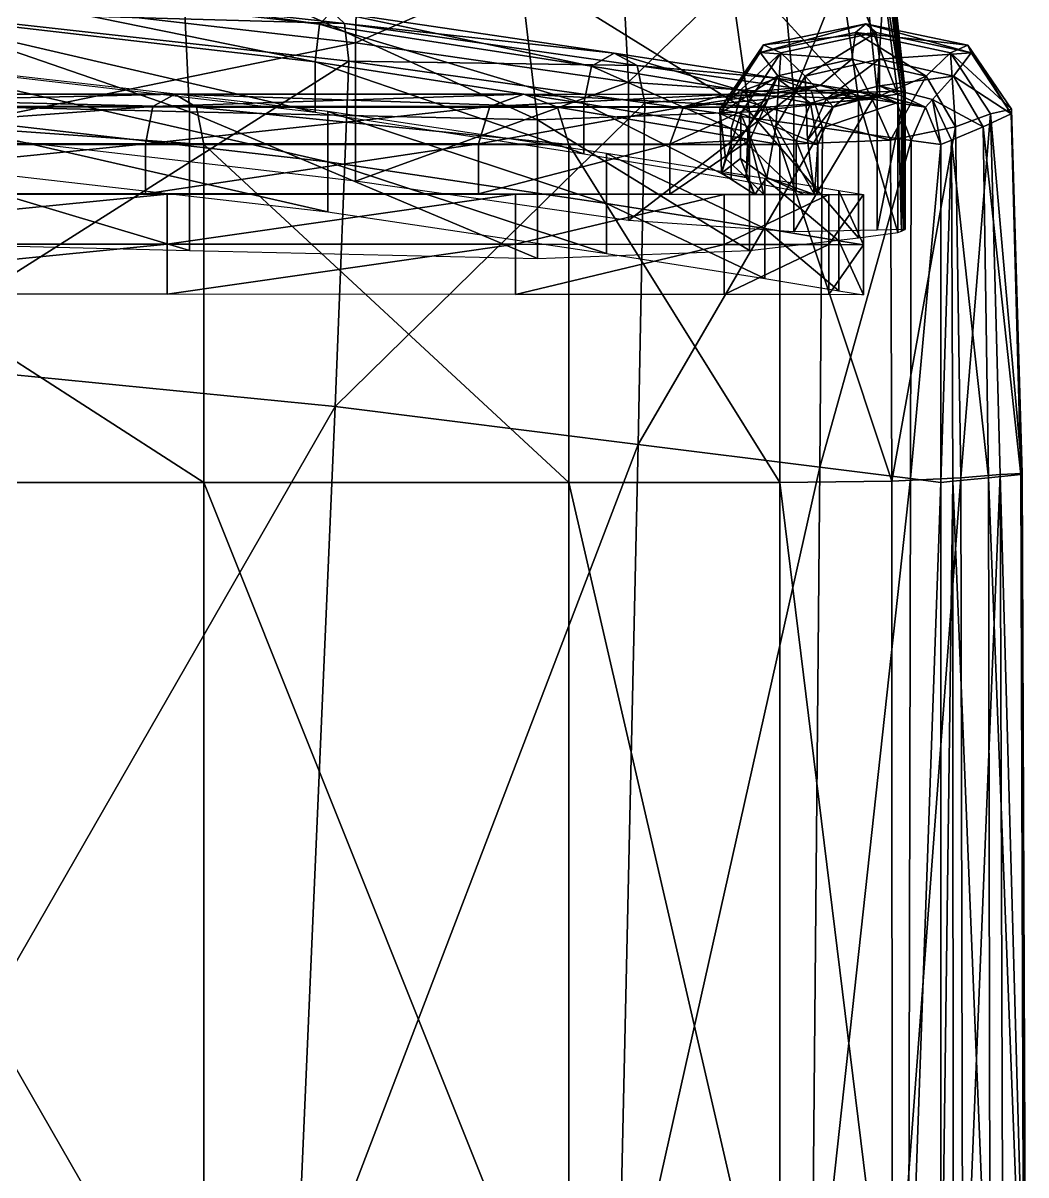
# Model space of a CAD drawing. Header units: centimetres. Extents: x -527 to 527, y -500 to 500.
# Drawn here: x 504.87 to 526.9, y 451.42 to 476.74 of the extents above; entities that cross this region are included whole.
import ezdxf

# ---------------------------------------------------------------- set-up
doc = ezdxf.new("R2010")
doc.units = ezdxf.units.CM
doc.layers.add('leather', color=7, linetype='Continuous', true_color=0xb01a1a)

msp = doc.modelspace()

# ---------------------------------------------------------------- meshes
at = {"layer": 'leather', "color": 31, "true_color": 0xe4b899}
mesh = msp.add_polyface(dxfattribs=at)
corners = [(520.548, 483.004, -365.498), (521.49, 478.664, -365.716), (517.997, 478.843, -367.878), (517.464, 482.965, -367.48), (512.466, 484.222, -368.682), (512.246, 479.802, -369.182), (518.894, 482.316, 165.851), (514.633, 481.787, 172.586), (515.786, 477.923, 173.803), (520.345, 478.187, 166.417), (521.229, 483.139, 155.308), (517.855, 487.621, 155.77), (515.612, 486.264, 165.789), (512.953, 484.834, 170.793), (512.173, 476.301, -369.348), (518.174, 475.441, -368.011), (512.173, 473.259, -369.348), (520.828, 474.783, 166.605), (516.17, 474.607, 174.208), (521.804, 475.189, -365.789), (517.358, 475.793, -366.169), (517.86, 476.075, -367.065), (511.658, 476.992, -368.35), (518.362, 475.807, -367.962), (511.934, 476.725, -369.337), (521.43, 475.526, -365.014), (522.182, 475.256, -365.693), (520.678, 475.246, -364.336), (519.38, 474.899, 166.769), (520.286, 475.17, 167.254), (522.381, 475.363, 161.013), (515.123, 474.904, 173.513), (515.869, 475.173, 174.263), (521.192, 474.891, 167.736), (516.615, 474.892, 175.011), (512.026, 475.902, -369.669), (518.53, 474.984, -368.264), (514.874, 474.081, 173.26), (519.079, 474.076, 166.605), (521.242, 475.066, 160.742), (520.428, 474.419, -364.113), (517.19, 474.966, -365.874), (517.19, 473.866, -365.878), (511.29, 475.882, -367.039), (511.382, 476.71, -367.364), (521.139, 476.256, 156.715), (520.179, 474.848, 156.555), (520.185, 474.752, 157.981)]
mesh.append_faces([[corners[k] for k in face] for face in [(0, 1, 2), (2, 3, 0), (4, 3, 2), (2, 5, 4), (6, 7, 8), (8, 9, 6), (10, 6, 9), (6, 10, 11), (7, 6, 12), (12, 13, 7), (14, 5, 2), (2, 15, 14), (16, 14, 15), (17, 9, 8), (8, 18, 17), (1, 19, 15), (15, 2, 1), (20, 21, 22), (21, 23, 24), (25, 26, 23), (23, 21, 25), (27, 25, 21), (21, 20, 27), (28, 29, 30), (29, 28, 31), (31, 32, 29), (33, 29, 32), (32, 34, 33), (35, 24, 23), (23, 36, 35), (36, 23, 26), (37, 31, 28), (38, 28, 39), (40, 27, 20), (20, 41, 40), (42, 41, 43), (41, 20, 44), (45, 46, 47)]], dxfattribs={"vtx2": -1, "color": 31})
mesh = msp.add_polyface(dxfattribs=at)
corners = [(497.672, 483.139, 179.028), (507.885, 482.316, 176.783), (508.003, 486.264, 173.344), (497.493, 478.599, 180.641), (508.365, 478.187, 178.313), (512.246, 479.802, -369.182), (503.037, 481.057, -369.838), (503.986, 485.938, -369.291), (502.72, 474.36, -370.02), (502.72, 477.402, -370.02), (512.173, 476.301, -369.348), (488.738, 478.378, -370.243), (488.738, 475.336, -370.243), (508.525, 474.783, 178.823), (497.434, 475.057, 181.179), (508.525, 471.742, 178.823), (497.434, 472.016, 181.179), (508.037, 471.877, 178.323), (508.037, 470.777, 178.319), (496.942, 470.778, 180.598), (496.942, 471.878, 180.602), (508.037, 472.977, 178.327), (496.942, 472.978, 180.606), (501.907, 475.892, -368.687), (501.907, 474.792, -368.691), (511.563, 473.69, -368.021), (501.907, 473.692, -368.695), (511.563, 472.59, -368.025), (502.051, 477.827, -370.033), (501.944, 478.094, -369.026), (511.658, 476.992, -368.35), (501.836, 477.812, -368.021), (511.382, 476.71, -367.364), (508.204, 475.174, 178.649), (507.723, 474.906, 177.741), (496.797, 474.908, 179.968), (497.019, 475.175, 180.955), (508.685, 474.892, 179.555), (497.241, 474.893, 181.941), (502.087, 477.005, -370.372), (487.879, 478.107, -370.606), (501.64, 469.307, -370.376), (512.026, 475.902, -369.669), (511.934, 476.725, -369.337), (508.845, 474.065, 179.855), (497.315, 474.065, 182.266), (508.845, 466.643, 179.851), (507.562, 474.084, 177.435), (507.562, 472.984, 177.431), (496.722, 472.985, 179.632), (496.722, 474.085, 179.636), (501.801, 476.984, -367.689), (511.29, 475.882, -367.039), (511.29, 474.782, -367.043), (501.801, 475.884, -367.693)]
mesh.append_faces([[corners[k] for k in face] for face in [(0, 1, 2), (1, 0, 3), (3, 4, 1), (5, 6, 7), (8, 9, 10), (9, 6, 5), (6, 9, 11), (9, 8, 12), (13, 4, 3), (3, 14, 13), (15, 13, 14), (14, 16, 15), (17, 18, 19), (19, 20, 17), (21, 17, 20), (20, 22, 21), (23, 24, 25), (24, 26, 27), (28, 29, 30), (29, 31, 32), (33, 34, 35), (35, 36, 33), (37, 33, 36), (36, 38, 37), (28, 39, 40), (41, 39, 42), (39, 28, 43), (44, 37, 38), (38, 45, 44), (46, 44, 45), (47, 48, 49), (49, 50, 47), (34, 47, 50), (50, 35, 34), (31, 51, 52), (53, 52, 51), (51, 54, 53)]], dxfattribs={"vtx2": -1, "color": 31})
mesh = msp.add_polyface(dxfattribs=at)
corners = [(507.885, 482.316, 176.783), (514.633, 481.787, 172.586), (512.953, 484.834, 170.793), (508.365, 478.187, 178.313), (515.786, 477.923, 173.803), (503.986, 485.938, -369.291), (512.466, 484.222, -368.682), (512.246, 479.802, -369.182), (512.173, 476.301, -369.348), (512.173, 473.259, -369.348), (502.72, 474.36, -370.02), (502.72, 477.402, -370.02), (508.525, 474.783, 178.823), (508.525, 471.742, 178.823), (516.17, 471.565, 174.208), (516.17, 474.607, 174.208), (508.037, 471.877, 178.323), (508.037, 472.977, 178.327), (515.687, 472.975, 173.771), (515.687, 471.875, 173.767), (508.037, 470.777, 178.319), (515.687, 470.775, 173.763), (511.563, 473.69, -368.021), (511.563, 472.59, -368.025), (517.686, 471.672, -366.771), (511.563, 474.79, -368.017), (517.686, 472.772, -366.767), (501.907, 475.892, -368.687), (501.907, 474.792, -368.691), (511.658, 476.992, -368.35), (511.934, 476.725, -369.337), (502.051, 477.827, -370.033), (511.382, 476.71, -367.364), (501.944, 478.094, -369.026), (517.358, 475.793, -366.169), (517.86, 476.075, -367.065), (508.204, 475.174, 178.649), (508.685, 474.892, 179.555), (516.615, 474.892, 175.011), (515.869, 475.173, 174.263), (507.723, 474.906, 177.741), (515.123, 474.904, 173.513), (512.026, 475.902, -369.669), (511.728, 468.308, -369.673), (501.64, 469.307, -370.376), (502.087, 477.005, -370.372), (518.53, 474.984, -368.264), (508.845, 474.065, 179.855), (516.864, 474.065, 175.257), (507.562, 474.084, 177.435), (514.874, 474.081, 173.26), (507.562, 472.984, 177.431), (514.874, 472.981, 173.256), (511.29, 475.882, -367.039), (511.29, 474.782, -367.043), (517.19, 473.866, -365.878), (517.19, 474.966, -365.874), (501.836, 477.812, -368.021)]
mesh.append_faces([[corners[k] for k in face] for face in [(0, 1, 2), (1, 0, 3), (3, 4, 1), (5, 6, 7), (8, 9, 10), (7, 8, 11), (12, 13, 14), (14, 15, 12), (3, 12, 15), (15, 4, 3), (16, 17, 18), (18, 19, 16), (20, 16, 19), (19, 21, 20), (22, 23, 24), (25, 22, 26), (22, 25, 27), (23, 22, 28), (29, 30, 31), (32, 29, 33), (29, 32, 34), (30, 29, 35), (36, 37, 38), (38, 39, 36), (40, 36, 39), (39, 41, 40), (42, 43, 44), (30, 42, 45), (43, 42, 46), (37, 47, 48), (48, 38, 37), (49, 40, 41), (41, 50, 49), (51, 49, 50), (50, 52, 51), (53, 54, 55), (32, 53, 56), (53, 32, 57)]], dxfattribs={"vtx2": -1, "color": 31})
mesh = msp.add_polyface(dxfattribs=at)
corners = [(522.727, 478.599, 155.237), (523.616, 478.775, 139.347), (522.198, 483.493, 139.683), (523.735, 478.825, 118.345), (522.437, 483.592, 118.737), (522.143, 483.52, -362.108), (523.263, 478.822, -362.162), (521.49, 478.664, -365.716), (520.345, 478.187, 166.417), (521.229, 483.139, 155.308), (524.216, 475.228, 91.697), (523.807, 478.855, 91.83), (524.24, 475.238, 60.864), (523.843, 478.87, 60.989), (524.248, 475.241, 26.898), (523.854, 478.875, 27.01), (524.248, 475.241, -9.019), (523.854, 478.875, -8.921), (520.828, 474.783, 166.605), (523.226, 475.057, 155.213), (524.089, 475.175, 139.235), (524.168, 475.208, 118.214), (524.248, 475.242, -306.985), (523.854, 478.875, -306.98), (523.854, 478.875, -284.855), (524.248, 475.242, -324.635), (523.854, 478.875, -324.633), (524.248, 475.242, -338.407), (523.854, 478.875, -338.407), (523.854, 478.875, -356.683), (524.248, 475.242, -356.683), (523.637, 475.228, -362.18), (521.804, 475.189, -365.789), (521.139, 476.256, 156.715), (523.383, 476.723, 157.083), (523.609, 476.527, 155.695), (521.519, 476.084, 155.352), (521.067, 476.087, 158.128), (523.156, 476.53, 158.471), (520.185, 474.752, 157.981), (520.179, 474.848, 156.555), (523.08, 475.946, 158.933), (522.381, 475.363, 161.013), (523.521, 475.061, 161.283), (524.707, 475.571, 159.198), (521.453, 475.576, 158.666), (523.684, 475.944, 155.232), (523.684, 475.361, 155.103), (522.517, 475.063, 154.912), (522.056, 475.573, 154.965)]
mesh.append_faces([[corners[k] for k in face] for face in [(0, 1, 2), (1, 3, 4), (5, 6, 7), (8, 0, 9), (10, 11, 3), (12, 13, 11), (14, 15, 13), (16, 17, 15), (8, 18, 19), (19, 0, 8), (20, 1, 0), (0, 19, 20), (1, 20, 21), (21, 3, 1), (22, 23, 24), (25, 26, 23), (27, 28, 26), (29, 30, 31), (31, 6, 29), (32, 7, 6), (6, 31, 32), (33, 34, 35), (35, 36, 33), (34, 33, 37), (37, 38, 34), (39, 37, 33), (40, 33, 36), (41, 42, 43), (43, 44, 41), (38, 41, 44), (41, 38, 37), (37, 45, 41), (42, 41, 45), (45, 37, 39), (46, 47, 48), (48, 49, 46), (35, 46, 49), (49, 36, 35)]], dxfattribs={"vtx2": -1, "color": 31})
mesh = msp.add_polyface(dxfattribs=at)
corners = [(523.735, 478.825, 118.345), (524.168, 475.208, 118.214), (524.216, 475.228, 91.697), (523.807, 478.855, 91.83), (524.24, 475.238, 60.864), (523.843, 478.87, 60.989), (524.248, 475.241, 26.898), (523.854, 478.875, 27.01), (524.248, 475.241, -9.019), (523.854, 478.875, -284.855), (524.248, 475.242, -284.868), (524.248, 475.242, -306.985), (523.854, 478.875, -306.98), (524.248, 475.242, -324.635), (523.854, 478.875, -324.633), (524.248, 475.242, -338.407), (523.854, 478.875, -338.407), (524.248, 475.242, -348.893), (523.854, 478.875, -348.893), (524.248, 475.242, -192.456), (523.854, 478.875, -192.397), (523.854, 478.875, -156.466), (524.248, 475.242, -156.539), (524.248, 475.242, -226.532), (523.854, 478.875, -226.489), (524.248, 475.242, -257.693), (523.854, 478.875, -257.667), (524.248, 475.242, -45.707), (523.854, 478.875, -45.616), (523.854, 478.875, -8.921), (524.248, 475.242, -82.779), (523.854, 478.875, -82.694), (524.248, 475.242, -119.851), (523.854, 478.875, -119.771), (524.248, 475.242, -356.683), (523.854, 478.875, -356.683), (523.383, 476.723, 157.083), (525.626, 476.251, 157.448), (525.699, 476.08, 156.035), (523.609, 476.527, 155.695), (523.156, 476.53, 158.471), (525.245, 476.082, 158.811), (526.581, 474.744, 156.176), (526.585, 474.842, 157.602), (524.707, 475.571, 159.198), (523.684, 475.944, 155.232), (525.313, 475.57, 155.497), (523.684, 475.361, 155.103)]
mesh.append_faces([[corners[k] for k in face] for face in [(0, 1, 2), (3, 2, 4), (5, 4, 6), (7, 6, 8), (9, 10, 11), (12, 11, 13), (14, 13, 15), (16, 15, 17), (17, 18, 16), (19, 20, 21), (21, 22, 19), (20, 19, 23), (23, 24, 20), (25, 26, 24), (24, 23, 25), (26, 25, 10), (10, 9, 26), (27, 28, 29), (29, 8, 27), (28, 27, 30), (30, 31, 28), (32, 33, 31), (31, 30, 32), (33, 32, 22), (22, 21, 33), (34, 35, 18), (18, 17, 34), (36, 37, 38), (38, 39, 36), (37, 36, 40), (40, 41, 37), (42, 38, 37), (43, 37, 41), (44, 41, 40), (45, 39, 38), (38, 46, 45), (47, 45, 46), (46, 38, 42)]], dxfattribs={"vtx2": -1, "color": 31})
mesh = msp.add_polyface(dxfattribs=at)
corners = [(523.684, 475.165, -119.995), (524.696, 474.89, -119.996), (524.696, 474.89, -156.667), (523.684, 475.165, -82.933), (524.696, 474.89, -82.934), (523.684, 475.165, -45.872), (524.696, 474.89, -45.873), (523.684, 475.165, -9.201), (524.696, 474.89, -9.202), (523.684, 475.165, 26.69), (524.696, 474.89, 26.689), (523.684, 475.165, 60.63), (524.696, 474.89, 60.629), (523.684, 475.165, 91.446), (524.696, 474.89, 91.445), (523.684, 475.165, 117.574), (524.696, 474.89, 117.593), (523.684, 475.166, 137.449), (524.696, 474.89, 137.528), (523.684, 475.166, 150.139), (524.696, 474.891, 150.279), (524.383, 474.157, -362.205), (524.068, 474.981, -362.062), (524.696, 474.89, -356.601), (525.034, 474.065, -348.88), (524.696, 474.89, -348.861), (524.696, 474.89, -338.391), (525.034, 474.065, -338.394), (524.696, 474.89, -324.622), (525.034, 474.065, -324.625), (524.696, 474.89, -306.981), (525.034, 474.065, -306.984), (524.696, 474.89, -284.88), (525.034, 474.065, -284.883), (524.696, 474.89, -257.731), (525.034, 474.065, -257.734), (524.696, 474.89, -226.602), (525.034, 474.065, -226.605), (524.696, 474.89, -192.558), (525.034, 474.065, -192.561), (525.034, 474.065, -156.67), (525.034, 474.065, -119.999), (525.034, 474.065, -82.938), (525.034, 474.065, -45.876), (525.034, 474.065, -9.205), (525.034, 474.065, 117.597), (525.034, 474.065, 137.552), (525.626, 476.251, 157.448), (526.585, 474.842, 157.602), (526.581, 474.744, 156.176), (525.245, 476.082, 158.811), (526.126, 474.745, 158.952), (525.356, 474.454, 159.301), (524.707, 475.571, 159.198), (523.927, 474.162, 161.374), (525.313, 475.57, 155.497), (524.85, 475.06, 155.291), (523.684, 475.361, 155.103), (525.961, 474.453, 155.6), (523.684, 475.167, 154.714), (524.696, 474.891, 154.876), (525.034, 474.065, 150.323), (525.034, 474.065, 154.927)]
mesh.append_faces([[corners[k] for k in face] for face in [(0, 1, 2), (3, 4, 1), (5, 6, 4), (7, 8, 6), (9, 10, 8), (11, 12, 10), (13, 14, 12), (15, 16, 14), (17, 18, 16), (19, 20, 18), (21, 22, 23), (24, 25, 26), (27, 26, 28), (29, 28, 30), (31, 30, 32), (33, 32, 34), (35, 34, 36), (37, 36, 38), (39, 38, 2), (40, 2, 1), (41, 1, 4), (42, 4, 6), (43, 6, 8), (44, 8, 10), (45, 16, 18), (46, 18, 20), (47, 48, 49), (50, 51, 48), (52, 51, 50), (50, 53, 52), (54, 52, 53), (55, 56, 57), (56, 55, 58), (49, 58, 55), (59, 60, 20), (57, 56, 60), (61, 20, 60), (62, 60, 56)]], dxfattribs={"vtx2": -1, "color": 31})
mesh = msp.add_polyface(dxfattribs=at)
corners = [(521.43, 475.526, -365.014), (520.678, 475.246, -364.336), (522.173, 474.975, -361.228), (523.12, 475.253, -361.644), (522.182, 475.256, -365.693), (522.671, 474.887, -356.205), (520.286, 475.17, 167.254), (521.192, 474.891, 167.736), (523.521, 475.061, 161.283), (522.381, 475.363, 161.013), (521.242, 475.066, 160.742), (519.38, 474.899, 166.769), (522.432, 474.433, -365.923), (518.53, 474.984, -368.264), (524.068, 474.981, -362.062), (523.927, 474.162, 161.374), (522.102, 474.166, 154.841), (522.517, 475.063, 154.912), (522.671, 474.893, 154.55), (522.334, 474.068, 154.493), (522.671, 474.892, 149.997), (522.334, 474.065, 117.544), (522.671, 474.89, 117.553), (522.671, 474.89, 91.445), (522.334, 474.065, 26.686), (522.671, 474.89, 26.689), (522.671, 474.89, -9.202), (522.334, 474.065, -9.205), (522.671, 474.89, -45.873), (522.334, 474.065, -45.876), (522.671, 474.89, -82.934), (522.334, 474.065, -82.938), (522.671, 474.89, -119.996), (522.334, 474.065, -119.999), (522.671, 474.89, -156.667), (522.334, 474.065, -156.67), (522.671, 474.89, -192.558), (522.334, 474.065, -192.561), (522.671, 474.89, -226.602), (522.334, 474.065, -226.605), (522.671, 474.89, -257.731), (522.334, 474.065, -257.734), (522.671, 474.89, -284.88), (522.334, 474.065, -284.883), (522.671, 474.89, -306.981), (522.334, 474.065, -306.984), (522.671, 474.89, -324.622), (522.334, 474.065, -324.625), (522.671, 474.89, -338.391), (522.334, 474.061, -356.142), (521.857, 474.149, -361.092), (521.519, 476.084, 155.352), (520.636, 474.75, 155.205), (520.179, 474.848, 156.555), (521.453, 475.576, 158.666), (520.803, 474.46, 158.557), (520.185, 474.752, 157.981), (521.407, 474.457, 154.856), (522.056, 475.573, 154.965), (523.684, 475.167, 154.714), (522.334, 474.068, 149.947), (522.671, 474.891, 137.368), (522.334, 474.067, 137.338)]
mesh.append_faces([[corners[k] for k in face] for face in [(0, 1, 2), (2, 3, 0), (4, 0, 3), (3, 2, 5), (6, 7, 8), (8, 9, 6), (9, 10, 11), (4, 12, 13), (12, 4, 14), (15, 8, 7), (16, 17, 18), (19, 18, 20), (21, 22, 23), (24, 25, 26), (27, 26, 28), (29, 28, 30), (31, 30, 32), (33, 32, 34), (35, 34, 36), (37, 36, 38), (39, 38, 40), (41, 40, 42), (43, 42, 44), (45, 44, 46), (47, 46, 48), (49, 5, 2), (50, 2, 1), (51, 52, 53), (54, 10, 9), (10, 54, 55), (56, 55, 54), (57, 52, 51), (51, 58, 57), (16, 57, 58), (58, 17, 16), (59, 18, 17), (60, 20, 61), (62, 61, 22)]], dxfattribs={"vtx2": -1, "color": 31})
mesh = msp.add_polyface(dxfattribs=at)
corners = [(523.684, 475.163, -356.402), (524.696, 474.89, -356.601), (524.068, 474.981, -362.062), (523.12, 475.253, -361.644), (523.684, 475.165, -348.81), (524.696, 474.89, -348.861), (523.684, 475.165, -338.39), (524.696, 474.89, -338.391), (523.684, 475.165, -324.621), (524.696, 474.89, -324.622), (523.684, 475.165, -306.98), (524.696, 474.89, -306.981), (523.684, 475.165, -284.879), (524.696, 474.89, -284.88), (523.684, 475.165, -257.73), (524.696, 474.89, -257.731), (523.684, 475.165, -226.601), (524.696, 474.89, -226.602), (523.684, 475.165, -192.557), (524.696, 474.89, -192.558), (523.684, 475.165, -156.666), (524.696, 474.89, -156.667), (523.684, 475.165, -119.995), (524.696, 474.89, -119.996), (523.684, 475.165, -82.933), (524.696, 474.89, -82.934), (523.684, 475.165, -45.872), (524.696, 474.89, -45.873), (523.684, 475.165, -9.201), (524.696, 474.89, -9.202), (523.684, 475.165, 26.69), (524.696, 474.89, 26.689), (523.684, 475.165, 60.63), (524.696, 474.89, 60.629), (523.684, 475.165, 91.446), (522.671, 474.89, 91.445), (522.671, 474.89, 117.553), (523.684, 475.165, 117.574), (524.696, 474.89, 91.445), (524.696, 474.89, 117.593), (523.684, 475.166, 137.449), (522.671, 474.891, 137.368), (522.671, 474.892, 149.997), (523.684, 475.166, 150.139), (524.696, 474.89, 137.528), (524.707, 475.571, 159.198), (523.521, 475.061, 161.283), (523.927, 474.162, 161.374), (524.696, 474.891, 150.279), (523.684, 475.167, 154.714), (522.671, 474.893, 154.55), (524.696, 474.891, 154.876), (523.684, 475.361, 155.103)]
mesh.append_faces([[corners[k] for k in face] for face in [(0, 1, 2), (2, 3, 0), (1, 0, 4), (4, 5, 1), (6, 7, 5), (5, 4, 6), (7, 6, 8), (8, 9, 7), (10, 11, 9), (9, 8, 10), (11, 10, 12), (12, 13, 11), (14, 15, 13), (13, 12, 14), (15, 14, 16), (16, 17, 15), (18, 19, 17), (17, 16, 18), (19, 18, 20), (20, 21, 19), (21, 20, 22), (23, 22, 24), (25, 24, 26), (27, 26, 28), (29, 28, 30), (31, 30, 32), (33, 32, 34), (35, 34, 32), (36, 37, 34), (38, 34, 37), (39, 37, 40), (41, 40, 37), (42, 43, 40), (44, 40, 43), (45, 46, 47), (48, 43, 49), (50, 49, 43), (51, 49, 52)]], dxfattribs={"vtx2": -1, "color": 31})
mesh = msp.add_polyface(dxfattribs=at)
corners = [(518.174, 475.441, -368.011), (518.175, 472.399, -368.011), (512.173, 473.259, -369.348), (520.828, 471.742, 166.605), (520.828, 474.783, 166.605), (516.17, 474.607, 174.208), (516.17, 471.565, 174.208), (521.804, 475.189, -365.789), (521.804, 472.147, -365.789), (520.275, 471.871, 166.174), (520.275, 470.771, 166.17), (515.687, 470.775, 173.763), (515.687, 471.875, 173.767), (520.275, 472.971, 166.178), (515.687, 472.975, 173.771), (521.17, 472.224, -364.792), (521.17, 473.324, -364.788), (517.686, 473.872, -366.763), (517.686, 472.772, -366.767), (521.17, 471.124, -364.796), (517.686, 471.672, -366.771), (511.563, 473.69, -368.021), (511.563, 474.79, -368.017), (518.53, 474.984, -368.264), (518.381, 467.476, -368.268), (511.728, 468.308, -369.673), (522.432, 474.433, -365.923), (521.494, 474.065, 167.895), (521.192, 474.891, 167.736), (516.615, 474.892, 175.011), (516.864, 474.065, 175.257), (521.494, 466.643, 167.891), (516.864, 466.643, 175.253), (508.845, 474.065, 179.855), (519.079, 474.076, 166.605), (519.079, 472.976, 166.601), (514.874, 472.981, 173.256), (514.874, 474.081, 173.26), (519.38, 474.899, 166.769), (521.242, 475.066, 160.742), (520.835, 474.169, 160.645), (521.142, 472.971, 160.216), (520.428, 473.319, -364.117), (520.428, 474.419, -364.113), (517.19, 474.966, -365.874), (517.19, 473.866, -365.878), (520.179, 474.848, 156.555), (520.211, 473.44, 156.558), (520.299, 473.762, 157.628), (520.185, 474.752, 157.981), (520.636, 474.75, 155.205), (520.634, 473.761, 155.572), (520.803, 474.46, 158.557), (520.759, 473.343, 158.072), (520.946, 472.97, 156.677)]
mesh.append_faces([[corners[k] for k in face] for face in [(0, 1, 2), (3, 4, 5), (5, 6, 3), (7, 8, 1), (1, 0, 7), (9, 10, 11), (11, 12, 9), (13, 9, 12), (12, 14, 13), (15, 16, 17), (17, 18, 15), (19, 15, 18), (18, 20, 19), (20, 18, 21), (18, 17, 22), (23, 24, 25), (24, 23, 26), (27, 28, 29), (29, 30, 27), (31, 27, 30), (32, 30, 33), (34, 35, 36), (36, 37, 34), (38, 34, 37), (39, 40, 34), (35, 34, 40), (40, 41, 35), (42, 43, 44), (44, 45, 42), (46, 47, 48), (48, 49, 46), (47, 46, 50), (50, 51, 47), (52, 49, 48), (48, 53, 52), (47, 54, 53), (53, 48, 47), (54, 47, 51)]], dxfattribs={"vtx2": -1, "color": 31})
mesh = msp.add_polyface(dxfattribs=at)
corners = [(520.828, 474.783, 166.605), (520.828, 471.742, 166.605), (523.226, 472.016, 155.213), (523.637, 475.228, -362.18), (523.637, 472.187, -362.18), (521.804, 472.147, -365.789), (520.275, 471.871, 166.174), (520.275, 472.971, 166.178), (522.569, 472.968, 154.798), (522.569, 471.868, 154.794), (523.334, 472.966, 138.88), (523.334, 471.866, 138.876), (523.334, 472.965, 117.926), (523.334, 471.865, 117.922), (523.334, 472.965, 91.438), (523.334, 471.865, 91.434), (523.334, 472.965, 60.621), (523.334, 471.865, 60.617), (523.334, 472.965, 26.682), (523.334, 471.865, 26.678), (523.334, 472.965, -9.209), (523.334, 471.865, -9.213), (523.334, 472.965, -45.88), (523.334, 471.865, -45.884), (523.334, 472.965, -82.942), (523.334, 472.965, -120.003), (523.334, 471.865, -120.007), (523.334, 471.865, -82.946), (523.334, 472.965, -156.674), (523.334, 471.865, -156.679), (523.334, 472.965, -192.565), (523.334, 471.865, -192.569), (523.334, 472.965, -226.609), (523.334, 471.863, -356.346), (523.334, 472.963, -356.342), (522.793, 473.052, -361.508), (522.793, 471.952, -361.512), (521.17, 473.324, -364.788), (521.17, 472.224, -364.792), (522.334, 474.065, 60.625), (522.334, 472.965, 60.621), (522.334, 472.965, 91.438), (522.334, 474.065, 26.686), (522.334, 472.965, 26.682), (522.334, 474.065, -9.205), (522.334, 472.965, -9.209), (522.334, 474.065, -45.876), (522.334, 472.965, -45.88), (522.334, 474.065, -82.938), (522.334, 472.965, -82.942), (522.334, 474.065, -119.999), (522.334, 472.965, -120.003), (522.334, 474.064, -348.748), (522.334, 472.964, -348.752), (522.334, 472.965, -338.399), (522.334, 474.061, -356.142), (522.334, 472.961, -356.146), (520.946, 472.97, 156.677), (522.031, 472.969, 156.854), (521.142, 472.971, 160.216), (520.759, 473.343, 158.072), (521.212, 473.341, 155.296), (522.258, 472.969, 155.337)]
mesh.append_faces([[corners[k] for k in face] for face in [(0, 1, 2), (3, 4, 5), (6, 7, 8), (8, 9, 6), (10, 11, 9), (9, 8, 10), (11, 10, 12), (12, 13, 11), (14, 15, 13), (13, 12, 14), (15, 14, 16), (17, 16, 18), (19, 18, 20), (21, 20, 22), (23, 22, 24), (25, 26, 27), (27, 24, 25), (26, 25, 28), (28, 29, 26), (30, 31, 29), (29, 28, 30), (31, 30, 32), (33, 34, 35), (35, 36, 33), (37, 38, 36), (36, 35, 37), (39, 40, 41), (42, 43, 40), (44, 45, 43), (46, 47, 45), (48, 49, 47), (50, 51, 49), (52, 53, 54), (55, 56, 53), (57, 58, 59), (59, 60, 57), (58, 57, 61), (61, 62, 58)]], dxfattribs={"vtx2": -1, "color": 31})
mesh = msp.add_polyface(dxfattribs=at)
corners = [(521.192, 474.891, 167.736), (521.494, 474.065, 167.895), (523.927, 474.162, 161.374), (522.334, 474.068, 154.493), (522.334, 472.968, 154.489), (522.258, 472.969, 155.337), (522.102, 474.166, 154.841), (522.334, 474.068, 149.947), (522.334, 472.968, 149.943), (522.334, 474.065, 91.442), (522.334, 472.965, 91.438), (522.334, 472.966, 117.54), (522.334, 474.065, 117.544), (522.334, 474.065, 60.625), (522.334, 472.965, 60.621), (522.334, 474.065, 26.686), (522.334, 472.965, 26.682), (522.334, 474.065, -9.205), (522.334, 472.965, -9.209), (522.334, 474.065, -45.876), (522.334, 472.965, -45.88), (522.334, 474.065, -82.938), (522.334, 472.965, -82.942), (522.334, 474.065, -119.999), (522.334, 472.965, -120.003), (522.334, 474.065, -156.67), (522.334, 472.965, -156.674), (522.334, 474.065, -192.561), (522.334, 472.965, -192.565), (522.334, 474.065, -226.605), (522.334, 472.965, -226.609), (522.334, 474.065, -257.734), (522.334, 472.965, -257.738), (522.334, 474.065, -284.883), (522.334, 472.965, -284.887), (522.334, 474.065, -306.984), (522.334, 472.965, -306.988), (522.173, 474.975, -361.228), (521.857, 474.149, -361.092), (522.334, 474.061, -356.142), (522.334, 472.961, -356.146), (521.857, 473.049, -361.096), (520.428, 474.419, -364.113), (520.428, 473.319, -364.117), (520.678, 475.246, -364.336), (520.803, 474.46, 158.557), (520.835, 474.169, 160.645), (521.242, 475.066, 160.742), (520.759, 473.343, 158.072), (521.142, 472.971, 160.216), (520.634, 473.761, 155.572), (521.212, 473.341, 155.296), (520.946, 472.97, 156.677), (521.407, 474.457, 154.856), (520.636, 474.75, 155.205)]
mesh.append_faces([[corners[k] for k in face] for face in [(0, 1, 2), (3, 4, 5), (5, 6, 3), (4, 3, 7), (7, 8, 4), (9, 10, 11), (11, 12, 9), (10, 9, 13), (14, 13, 15), (16, 15, 17), (18, 17, 19), (20, 19, 21), (22, 21, 23), (24, 23, 25), (25, 26, 24), (27, 28, 26), (26, 25, 27), (28, 27, 29), (29, 30, 28), (31, 32, 30), (30, 29, 31), (32, 31, 33), (33, 34, 32), (35, 36, 34), (37, 38, 39), (40, 39, 38), (38, 41, 40), (42, 43, 41), (41, 38, 42), (44, 42, 38), (45, 46, 47), (46, 45, 48), (48, 49, 46), (50, 51, 52), (53, 6, 5), (5, 51, 53), (54, 53, 51), (51, 50, 54)]], dxfattribs={"vtx2": -1, "color": 31})
mesh = msp.add_polyface(dxfattribs=at)
corners = [(523.226, 472.016, 155.213), (523.226, 475.057, 155.213), (520.828, 474.783, 166.605), (521.804, 472.147, -365.789), (521.804, 475.189, -365.789), (523.637, 475.228, -362.18), (522.671, 474.893, 154.55), (522.334, 474.068, 154.493), (522.102, 474.166, 154.841), (522.671, 474.892, 149.997), (522.334, 474.068, 149.947), (522.671, 474.89, 91.445), (522.334, 474.065, 91.442), (522.334, 474.065, 117.544), (522.671, 474.89, 60.629), (522.334, 474.065, 60.625), (522.671, 474.89, 26.689), (522.334, 474.065, 26.686), (522.671, 474.89, -9.202), (522.334, 474.065, -9.205), (522.671, 474.89, -45.873), (522.334, 474.065, -45.876), (522.671, 474.89, -82.934), (522.334, 474.065, -82.938), (522.671, 474.89, -119.996), (522.334, 474.065, -119.999), (522.671, 474.89, -156.667), (522.334, 474.065, -156.67), (522.671, 474.89, -192.558), (522.334, 474.065, -192.561), (522.671, 474.89, -226.602), (522.334, 474.065, -226.605), (522.671, 474.89, -257.731), (522.334, 474.065, -257.734), (522.671, 474.89, -284.88), (522.334, 474.065, -284.883), (522.334, 472.965, -284.887), (522.334, 474.065, -306.984), (522.671, 474.89, -306.981), (522.671, 474.89, -324.622), (522.334, 474.065, -324.625), (522.334, 472.965, -306.988), (522.334, 472.965, -324.629), (522.334, 474.065, -338.394), (522.334, 472.965, -338.399), (522.671, 474.89, -338.391), (522.671, 474.889, -348.762), (522.334, 474.064, -348.748), (522.334, 472.964, -348.752), (522.334, 474.061, -356.142), (522.671, 474.887, -356.205), (522.334, 474.067, 137.338), (522.334, 472.967, 137.334), (522.334, 472.968, 149.943), (522.671, 474.891, 137.368), (522.671, 474.89, 117.553), (522.334, 472.966, 117.54)]
mesh.append_faces([[corners[k] for k in face] for face in [(0, 1, 2), (3, 4, 5), (6, 7, 8), (9, 10, 7), (11, 12, 13), (12, 11, 14), (14, 15, 12), (16, 17, 15), (15, 14, 16), (18, 19, 17), (20, 21, 19), (22, 23, 21), (24, 25, 23), (26, 27, 25), (28, 29, 27), (30, 31, 29), (32, 33, 31), (34, 35, 33), (36, 35, 37), (38, 37, 35), (39, 40, 37), (41, 37, 40), (40, 42, 41), (43, 44, 42), (42, 40, 43), (45, 43, 40), (43, 45, 46), (46, 47, 43), (44, 43, 47), (48, 47, 49), (50, 49, 47), (47, 46, 50), (51, 52, 53), (53, 10, 51), (54, 51, 10), (55, 13, 51), (52, 51, 13), (13, 56, 52)]], dxfattribs={"vtx2": -1, "color": 31})
mesh = msp.add_polyface(dxfattribs=at)
corners = [(523.12, 475.253, -361.644), (524.068, 474.981, -362.062), (522.182, 475.256, -365.693), (522.671, 474.887, -356.205), (523.684, 475.163, -356.402), (522.671, 474.889, -348.762), (523.684, 475.165, -348.81), (522.671, 474.89, -338.391), (523.684, 475.165, -338.39), (522.671, 474.89, -324.622), (523.684, 475.165, -324.621), (522.671, 474.89, -306.981), (523.684, 475.165, -306.98), (522.671, 474.89, -284.88), (523.684, 475.165, -284.879), (522.671, 474.89, -257.731), (523.684, 475.165, -257.73), (522.671, 474.89, -226.602), (523.684, 475.165, -226.601), (522.671, 474.89, -192.558), (523.684, 475.165, -192.557), (522.671, 474.89, -156.667), (523.684, 475.165, -156.666), (522.671, 474.89, -119.996), (523.684, 475.165, -119.995), (522.671, 474.89, -82.934), (523.684, 475.165, -82.933), (522.671, 474.89, -45.873), (523.684, 475.165, -45.872), (522.671, 474.89, -9.202), (523.684, 475.165, -9.201), (522.671, 474.89, 26.689), (523.684, 475.165, 26.69), (522.671, 474.89, 60.629), (523.684, 475.165, 60.63), (522.671, 474.89, 91.445), (523.684, 475.165, 91.446), (522.671, 474.89, 117.553), (523.684, 475.165, 117.574), (522.671, 474.891, 137.368), (523.684, 475.166, 137.449), (522.671, 474.892, 149.997), (523.684, 475.166, 150.139), (522.671, 474.893, 154.55), (522.517, 475.063, 154.912), (523.684, 475.361, 155.103), (523.684, 475.167, 154.714)]
mesh.append_faces([[corners[k] for k in face] for face in [(0, 1, 2), (3, 4, 0), (4, 3, 5), (5, 6, 4), (7, 8, 6), (6, 5, 7), (8, 7, 9), (9, 10, 8), (11, 12, 10), (10, 9, 11), (12, 11, 13), (13, 14, 12), (15, 16, 14), (14, 13, 15), (16, 15, 17), (17, 18, 16), (19, 20, 18), (18, 17, 19), (20, 19, 21), (21, 22, 20), (23, 24, 22), (22, 21, 23), (24, 23, 25), (25, 26, 24), (27, 28, 26), (26, 25, 27), (28, 27, 29), (29, 30, 28), (31, 32, 30), (30, 29, 31), (32, 31, 33), (33, 34, 32), (34, 33, 35), (36, 35, 37), (38, 37, 39), (40, 39, 41), (42, 41, 43), (44, 45, 46)]], dxfattribs={"vtx2": -1, "color": 31})
mesh = msp.add_polyface(dxfattribs=at)
corners = [(524.248, 472.2, -338.407), (524.248, 475.242, -338.407), (524.248, 475.242, -324.635), (524.248, 472.2, -348.893), (524.248, 475.242, -348.893), (524.248, 472.2, -192.456), (524.248, 475.242, -192.456), (524.248, 475.242, -156.539), (524.248, 472.2, -226.532), (524.248, 475.242, -226.532), (524.248, 472.2, -257.693), (524.248, 475.242, -257.693), (524.248, 472.2, -284.868), (524.248, 475.242, -284.868), (524.248, 472.2, -82.779), (524.248, 475.242, -82.779), (524.248, 475.242, -45.707), (524.248, 472.2, -119.851), (524.248, 475.242, -119.851), (524.248, 472.2, -156.539), (524.248, 472.2, -356.683), (524.248, 475.242, -356.683), (524.068, 474.981, -362.062), (524.383, 474.157, -362.205), (522.432, 474.433, -365.923), (524.696, 474.89, -356.601), (525.034, 474.065, -356.67), (524.696, 474.89, -348.861), (525.034, 474.065, -348.88), (524.696, 474.89, -338.391), (525.034, 474.065, -338.394), (524.696, 474.89, -324.622), (525.034, 474.065, -324.625), (524.696, 474.89, -306.981), (525.034, 474.065, -306.984), (524.696, 474.89, -284.88), (525.034, 474.065, -284.883), (524.696, 474.89, -257.731), (525.034, 474.065, -257.734), (524.696, 474.89, -226.602), (525.034, 474.065, -226.605), (524.696, 474.89, -192.558), (525.034, 474.065, -192.561), (524.696, 474.89, -156.667), (525.034, 474.065, -156.67), (524.696, 474.89, -119.996), (525.034, 474.065, -119.999), (524.696, 474.89, -82.934), (525.034, 474.065, -82.938), (524.696, 474.89, -45.873), (525.034, 474.065, -45.876), (524.696, 474.89, -9.202), (525.034, 474.065, -9.205), (524.696, 474.89, 26.689), (525.034, 474.065, 26.686), (524.696, 474.89, 60.629), (525.034, 474.065, 60.625), (524.696, 474.89, 91.445), (525.034, 474.065, 91.442), (524.696, 474.89, 117.593), (525.034, 474.065, 117.597), (524.696, 474.89, 137.528), (525.034, 474.065, 137.552), (524.696, 474.891, 150.279), (525.034, 474.065, 150.323), (525.961, 474.453, 155.6), (525.266, 474.162, 155.356), (524.85, 475.06, 155.291), (524.696, 474.891, 154.876), (525.034, 474.065, 154.927)]
mesh.append_faces([[corners[k] for k in face] for face in [(0, 1, 2), (3, 4, 1), (5, 6, 7), (8, 9, 6), (10, 11, 9), (12, 13, 11), (14, 15, 16), (17, 18, 15), (19, 7, 18), (20, 21, 4), (22, 23, 24), (25, 26, 23), (26, 25, 27), (27, 28, 26), (29, 30, 28), (31, 32, 30), (33, 34, 32), (35, 36, 34), (37, 38, 36), (39, 40, 38), (41, 42, 40), (43, 44, 42), (45, 46, 44), (47, 48, 46), (49, 50, 48), (51, 52, 50), (53, 54, 52), (54, 53, 55), (55, 56, 54), (57, 58, 56), (56, 55, 57), (58, 57, 59), (59, 60, 58), (61, 62, 60), (63, 64, 62), (65, 66, 67), (68, 69, 64), (67, 66, 69)]], dxfattribs={"vtx2": -1, "color": 31})
mesh = msp.add_polyface(dxfattribs=at)
corners = [(524.216, 472.187, 91.697), (524.216, 475.228, 91.697), (524.168, 475.208, 118.214), (524.168, 472.167, 118.214), (524.24, 472.197, 60.864), (524.24, 475.238, 60.864), (524.248, 472.2, 26.898), (524.248, 475.241, 26.898), (524.248, 472.2, -9.019), (524.248, 475.241, -9.019), (524.089, 472.134, 139.235), (524.089, 475.175, 139.235), (523.226, 475.057, 155.213), (523.226, 472.016, 155.213), (524.248, 472.2, -306.985), (524.248, 475.242, -306.985), (524.248, 475.242, -284.868), (524.248, 472.2, -284.868), (524.248, 472.2, -324.635), (524.248, 475.242, -324.635), (524.248, 472.2, -338.407), (524.248, 475.242, -338.407), (524.248, 472.2, -348.893), (524.248, 475.242, -156.539), (524.248, 472.2, -156.539), (524.248, 472.2, -192.456), (524.248, 475.242, -192.456), (524.248, 472.2, -226.532), (524.248, 475.242, -226.532), (524.248, 472.2, -257.693), (524.248, 475.242, -257.693), (524.248, 472.2, -45.707), (524.248, 475.242, -45.707), (524.248, 472.2, -82.779), (524.248, 475.242, -82.779), (524.248, 472.2, -119.851), (524.248, 475.242, -119.851), (524.248, 475.242, -348.893), (524.248, 472.2, -356.683), (524.248, 475.242, -356.683), (523.637, 472.187, -362.18), (523.637, 475.228, -362.18), (523.334, 471.865, -226.613), (523.334, 472.965, -226.609), (523.334, 472.965, -257.738), (523.334, 471.865, -257.742), (523.334, 472.965, -284.887), (523.334, 471.865, -284.891), (523.334, 472.965, -306.988), (523.334, 471.865, -306.992), (523.334, 472.965, -324.629), (523.334, 472.965, -338.399), (523.334, 471.865, -338.403), (523.334, 471.865, -324.633), (523.334, 472.965, -348.801), (523.334, 471.865, -348.805), (523.334, 472.963, -356.342)]
mesh.append_faces([[corners[k] for k in face] for face in [(0, 1, 2), (2, 3, 0), (1, 0, 4), (4, 5, 1), (6, 7, 5), (5, 4, 6), (7, 6, 8), (8, 9, 7), (10, 11, 12), (12, 13, 10), (11, 10, 3), (3, 2, 11), (14, 15, 16), (16, 17, 14), (15, 14, 18), (18, 19, 15), (19, 18, 20), (21, 20, 22), (23, 24, 25), (26, 25, 27), (28, 27, 29), (30, 29, 17), (31, 32, 9), (9, 8, 31), (32, 31, 33), (34, 33, 35), (36, 35, 24), (37, 22, 38), (39, 38, 40), (40, 41, 39), (42, 43, 44), (45, 44, 46), (47, 46, 48), (49, 48, 50), (51, 52, 53), (53, 50, 51), (52, 51, 54), (55, 54, 56)]], dxfattribs={"vtx2": -1, "color": 31})
mesh = msp.add_polyface(dxfattribs=at)
corners = [(525.034, 474.065, -257.734), (525.034, 466.643, -257.738), (525.034, 466.643, -284.887), (525.034, 474.065, -284.883), (525.034, 474.065, -226.605), (525.034, 466.643, -226.609), (525.034, 474.065, -192.561), (525.034, 466.643, -192.565), (525.034, 474.065, -156.67), (525.034, 466.643, -156.674), (525.034, 474.065, -119.999), (525.034, 466.643, -120.003), (525.034, 474.065, -82.938), (525.034, 466.643, -82.942), (525.034, 474.065, -45.876), (525.034, 466.643, -45.88), (525.034, 474.065, -9.205), (525.034, 466.643, -9.209), (525.034, 474.065, 26.686), (525.034, 466.643, 26.682), (525.034, 474.065, 60.625), (525.034, 466.643, 60.621), (525.034, 474.065, 91.442), (525.034, 466.643, 91.438), (525.034, 474.065, 117.597), (525.034, 466.643, 117.593), (525.034, 474.065, 137.552), (525.034, 466.643, 137.548), (525.034, 474.065, 150.323), (525.034, 466.643, 150.319), (526.585, 474.842, 157.602), (526.823, 466.836, 157.637), (526.789, 466.812, 156.206), (526.581, 474.744, 156.176), (526.126, 474.745, 158.952), (526.335, 466.812, 158.982), (525.356, 474.454, 159.301), (525.475, 466.74, 159.316), (525.961, 474.453, 155.6), (526.08, 466.74, 155.615), (525.266, 474.162, 155.356), (525.295, 466.667, 155.357), (525.034, 474.065, 154.927), (525.034, 466.643, 154.923)]
mesh.append_faces([[corners[k] for k in face] for face in [(0, 1, 2), (2, 3, 0), (1, 0, 4), (4, 5, 1), (6, 7, 5), (5, 4, 6), (7, 6, 8), (8, 9, 7), (10, 11, 9), (9, 8, 10), (11, 10, 12), (12, 13, 11), (14, 15, 13), (13, 12, 14), (15, 14, 16), (16, 17, 15), (18, 19, 17), (17, 16, 18), (19, 18, 20), (21, 20, 22), (23, 22, 24), (25, 24, 26), (27, 26, 28), (28, 29, 27), (30, 31, 32), (32, 33, 30), (31, 30, 34), (34, 35, 31), (34, 36, 37), (37, 35, 34), (38, 33, 32), (32, 39, 38), (40, 38, 39), (39, 41, 40), (42, 43, 29), (29, 28, 42), (43, 42, 40), (40, 41, 43)]], dxfattribs={"vtx2": -1, "color": 31})
mesh = msp.add_polyface(dxfattribs=at)
corners = [(523.334, 472.965, -226.609), (523.334, 471.865, -226.613), (523.334, 471.865, -192.569), (523.334, 470.765, -192.574), (523.334, 470.765, -226.617), (523.334, 471.865, -257.742), (523.334, 470.765, -257.747), (523.334, 472.965, -257.738), (523.334, 472.965, -284.887), (523.334, 471.865, -284.891), (523.334, 470.765, -284.895), (523.334, 471.865, -306.992), (523.334, 470.765, -306.996), (523.334, 472.965, -306.988), (523.334, 472.965, -324.629), (523.334, 471.865, -324.633), (523.334, 470.765, -324.637), (523.334, 471.865, -338.403), (523.334, 470.765, -338.407), (523.334, 472.965, -348.801), (523.334, 471.865, -348.805), (523.334, 470.765, -348.809), (523.334, 471.863, -356.346), (523.334, 470.763, -356.35), (523.334, 472.963, -356.342), (524.383, 474.157, -362.205), (524.368, 466.727, -362.209), (522.372, 466.976, -365.927), (525.034, 474.065, -356.67), (525.034, 466.643, -356.674), (525.034, 474.065, -348.88), (525.034, 466.643, -348.884), (525.034, 474.065, -338.394), (525.034, 466.643, -338.399), (525.034, 474.065, -324.625), (525.034, 466.643, -324.629), (525.034, 474.065, -306.984), (525.034, 466.643, -306.988), (525.034, 474.065, -284.883), (525.034, 466.643, -284.887), (525.356, 474.454, 159.301), (523.927, 474.162, 161.374), (523.957, 466.667, 161.375), (525.475, 466.74, 159.316)]
mesh.append_faces([[corners[k] for k in face] for face in [(0, 1, 2), (3, 2, 1), (1, 4, 3), (5, 6, 4), (4, 1, 5), (7, 5, 1), (8, 9, 5), (6, 5, 9), (9, 10, 6), (11, 12, 10), (10, 9, 11), (13, 11, 9), (14, 15, 11), (12, 11, 15), (15, 16, 12), (17, 18, 16), (16, 15, 17), (19, 20, 17), (18, 17, 20), (20, 21, 18), (22, 23, 21), (21, 20, 22), (24, 22, 20), (25, 26, 27), (28, 29, 26), (26, 25, 28), (29, 28, 30), (30, 31, 29), (32, 33, 31), (31, 30, 32), (33, 32, 34), (34, 35, 33), (36, 37, 35), (35, 34, 36), (37, 36, 38), (38, 39, 37), (40, 41, 42), (42, 43, 40)]], dxfattribs={"vtx2": -1, "color": 31})
mesh = msp.add_polyface(dxfattribs=at)
corners = [(520.275, 470.771, 166.17), (520.275, 471.871, 166.174), (522.569, 471.868, 154.794), (522.569, 470.768, 154.79), (523.334, 471.866, 138.876), (523.334, 470.766, 138.872), (523.334, 471.865, 117.922), (523.334, 470.765, 117.918), (523.334, 471.865, 91.434), (523.334, 470.765, 91.43), (523.334, 472.965, 60.621), (523.334, 471.865, 60.617), (523.334, 470.765, 60.613), (523.334, 471.865, 26.678), (523.334, 470.765, 26.674), (523.334, 472.965, 26.682), (523.334, 472.965, -9.209), (523.334, 471.865, -9.213), (523.334, 470.765, -9.217), (523.334, 471.865, -45.884), (523.334, 470.765, -45.888), (523.334, 472.965, -45.88), (523.334, 472.965, -82.942), (523.334, 471.865, -82.946), (523.334, 470.765, -82.95), (523.334, 471.865, -120.007), (523.334, 470.765, -120.011), (523.334, 471.865, -156.679), (523.334, 470.765, -156.683), (523.334, 471.865, -192.569), (523.334, 470.765, -192.574), (523.334, 470.763, -356.35), (523.334, 471.863, -356.346), (522.793, 471.952, -361.512), (522.793, 470.852, -361.516), (521.17, 472.224, -364.792), (521.17, 471.124, -364.796), (522.432, 474.433, -365.923), (522.372, 466.976, -365.927), (518.381, 467.476, -368.268), (524.383, 474.157, -362.205), (521.494, 474.065, 167.895), (521.494, 466.643, 167.891), (523.957, 466.667, 161.375), (523.927, 474.162, 161.374)]
mesh.append_faces([[corners[k] for k in face] for face in [(0, 1, 2), (2, 3, 0), (4, 5, 3), (3, 2, 4), (5, 4, 6), (6, 7, 5), (8, 9, 7), (7, 6, 8), (10, 11, 8), (9, 8, 11), (11, 12, 9), (13, 14, 12), (12, 11, 13), (15, 13, 11), (16, 17, 13), (14, 13, 17), (17, 18, 14), (19, 20, 18), (18, 17, 19), (21, 19, 17), (22, 23, 19), (20, 19, 23), (23, 24, 20), (25, 26, 24), (24, 23, 25), (26, 25, 27), (27, 28, 26), (29, 30, 28), (28, 27, 29), (31, 32, 33), (33, 34, 31), (35, 36, 34), (34, 33, 35), (37, 38, 39), (38, 37, 40), (41, 42, 43), (43, 44, 41)]], dxfattribs={"vtx2": -1, "color": 31})
mesh = msp.add_polyface(dxfattribs=at)
corners = [(415.104, 415.367, -370.617), (415.104, 450.137, -370.614), (442.127, 450.022, -370.614), (443.022, 471.638, -370.61), (415.104, 471.805, -370.61), (468.061, 471.139, -370.61), (466.54, 449.678, -370.614), (441.133, 415.31, -370.617), (464.85, 415.138, -370.617), (485.732, 449.104, -370.614), (487.342, 470.306, -370.61), (501.64, 469.307, -370.376), (500.298, 448.415, -370.38), (483.942, 414.851, -370.617), (498.806, 414.506, -370.383), (510.833, 447.726, -369.677), (511.728, 468.308, -369.673), (508.845, 446.577, 179.847), (508.845, 466.643, 179.851), (497.315, 466.643, 182.262), (497.315, 446.577, 182.258), (497.315, 413.588, 182.255), (482.153, 446.577, 183.062), (482.153, 466.643, 183.066), (463.16, 466.643, 183.066), (463.16, 446.577, 183.062), (482.153, 413.587, 183.059), (463.16, 413.588, 183.059), (440.139, 446.577, 183.062), (440.139, 466.643, 183.066), (415.104, 466.643, 183.066), (415.104, 446.577, 183.062), (440.139, 413.587, 183.059), (415.104, 413.588, 183.059), (390.07, 446.577, 183.062), (390.07, 466.643, 183.066), (388.081, 450.022, -370.614), (497.315, 474.065, 182.266), (482.153, 474.065, 183.07), (463.16, 474.065, 183.07), (440.139, 474.065, 183.07), (415.104, 474.065, 183.07), (390.07, 474.065, 183.07)]
mesh.append_faces([[corners[k] for k in face] for face in [(0, 1, 2), (3, 2, 1), (1, 4, 3), (2, 3, 5), (5, 6, 2), (7, 2, 6), (8, 6, 9), (10, 9, 6), (6, 5, 10), (9, 10, 11), (11, 12, 9), (13, 9, 12), (14, 12, 15), (12, 11, 16), (17, 18, 19), (19, 20, 17), (21, 20, 22), (23, 22, 20), (20, 19, 23), (22, 23, 24), (24, 25, 22), (26, 22, 25), (27, 25, 28), (29, 28, 25), (25, 24, 29), (28, 29, 30), (30, 31, 28), (32, 28, 31), (33, 31, 34), (35, 34, 31), (31, 30, 35), (4, 1, 36), (37, 19, 18), (38, 23, 19), (39, 24, 23), (40, 29, 24), (41, 30, 29), (42, 35, 30)]], dxfattribs={"vtx2": -1, "color": 31})
mesh = msp.add_polyface(dxfattribs=at)
corners = [(498.806, 414.506, -370.383), (509.839, 414.162, -369.68), (509.243, 367.623, -369.681), (510.833, 447.726, -369.677), (511.728, 468.308, -369.673), (500.298, 448.415, -370.38), (518.381, 467.476, -368.268), (517.933, 447.151, -368.272), (517.436, 413.875, -368.275), (522.194, 446.807, -365.931), (521.995, 413.702, -365.934), (522.372, 466.976, -365.927), (524.368, 466.727, -362.209), (524.324, 446.635, -362.213), (524.274, 413.616, -362.216), (525.034, 446.577, -356.679), (525.034, 413.588, -356.682), (525.034, 466.643, -356.674), (521.494, 446.577, 167.886), (521.494, 413.587, 167.883), (523.967, 413.587, 161.369), (523.967, 446.577, 161.372), (521.494, 466.643, 167.891), (523.957, 466.667, 161.375), (516.864, 466.643, 175.253), (516.864, 446.577, 175.249), (516.864, 413.588, 175.246), (508.845, 446.577, 179.847), (508.845, 413.587, 179.844), (508.845, 466.643, 179.851), (497.315, 446.577, 182.258), (516.864, 474.065, 175.257), (508.845, 474.065, 179.855), (525.515, 446.577, 159.319), (525.515, 413.587, 159.316), (525.475, 466.74, 159.316)]
mesh.append_faces([[corners[k] for k in face] for face in [(0, 1, 2), (3, 1, 0), (4, 3, 5), (3, 4, 6), (6, 7, 3), (1, 3, 7), (7, 8, 1), (9, 10, 8), (8, 7, 9), (11, 9, 7), (7, 6, 11), (9, 11, 12), (12, 13, 9), (10, 9, 13), (13, 14, 10), (15, 16, 14), (14, 13, 15), (17, 15, 13), (13, 12, 17), (18, 19, 20), (20, 21, 18), (22, 18, 21), (21, 23, 22), (18, 22, 24), (24, 25, 18), (19, 18, 25), (25, 26, 19), (27, 28, 26), (26, 25, 27), (29, 27, 25), (25, 24, 29), (28, 27, 30), (31, 24, 22), (32, 29, 24), (33, 21, 20), (20, 34, 33), (21, 33, 35), (35, 23, 21)]], dxfattribs={"vtx2": -1, "color": 31})
mesh = msp.add_polyface(dxfattribs=at)
corners = [(525.034, 446.577, -356.679), (525.034, 466.643, -356.674), (525.034, 466.643, -348.884), (525.034, 446.577, -348.888), (525.034, 466.643, -338.399), (525.034, 446.577, -338.403), (525.034, 466.643, -324.629), (525.034, 446.577, -324.633), (525.034, 466.643, -306.988), (525.034, 446.577, -306.992), (525.034, 466.643, -284.887), (525.034, 466.643, -257.738), (525.034, 446.577, -257.742), (525.034, 446.577, -284.891), (525.034, 466.643, -226.609), (525.034, 446.577, -226.613), (525.034, 466.643, -192.565), (525.034, 446.577, -192.569), (525.034, 466.643, -156.674), (525.034, 446.577, -156.679), (525.034, 466.643, -120.003), (525.034, 446.577, -120.007), (525.034, 466.643, -82.942), (525.034, 446.577, -82.946), (525.034, 466.643, -45.88), (525.034, 446.577, -45.884), (525.034, 466.643, -9.209), (525.034, 446.577, -9.213), (525.034, 466.643, 26.682), (525.034, 446.577, 26.678), (525.034, 466.643, 60.621), (525.034, 446.577, 60.617), (525.034, 466.643, 91.438), (525.034, 446.577, 91.434), (525.034, 466.643, 117.593), (525.034, 446.577, 117.589), (525.034, 466.643, 137.548), (525.034, 446.577, 137.543), (525.034, 466.643, 150.319), (525.034, 474.065, 60.625), (525.034, 474.065, 91.442), (525.034, 474.065, 117.597), (525.034, 474.065, 137.552), (526.823, 466.836, 157.637), (526.903, 446.577, 157.646), (526.858, 446.577, 156.213), (526.789, 466.812, 156.206), (526.335, 466.812, 158.982), (526.404, 446.577, 158.989), (525.515, 446.577, 159.319), (525.475, 466.74, 159.316), (526.119, 446.577, 155.618), (525.305, 446.577, 155.354), (525.295, 466.667, 155.357), (526.08, 466.74, 155.615), (525.034, 446.577, 150.314), (525.034, 466.643, 154.923), (525.034, 446.577, 154.919)]
mesh.append_faces([[corners[k] for k in face] for face in [(0, 1, 2), (3, 2, 4), (5, 4, 6), (7, 6, 8), (9, 8, 10), (11, 12, 13), (13, 10, 11), (12, 11, 14), (14, 15, 12), (15, 14, 16), (17, 16, 18), (19, 18, 20), (21, 20, 22), (23, 22, 24), (25, 24, 26), (27, 26, 28), (29, 28, 30), (31, 30, 32), (33, 32, 34), (35, 34, 36), (37, 36, 38), (39, 30, 28), (40, 32, 30), (41, 34, 32), (42, 36, 34), (43, 44, 45), (45, 46, 43), (44, 43, 47), (47, 48, 44), (49, 48, 47), (47, 50, 49), (51, 52, 53), (53, 54, 51), (45, 51, 54), (54, 46, 45), (55, 38, 56), (57, 56, 53), (53, 52, 57)]], dxfattribs={"vtx2": -1, "color": 31})
mesh = msp.add_polyface(dxfattribs=at)
corners = [(525.034, 466.643, -348.884), (525.034, 446.577, -348.888), (525.034, 446.577, -356.679), (525.034, 413.588, -356.682), (525.034, 413.588, -348.892), (525.034, 446.577, -338.403), (525.034, 466.643, -338.399), (525.034, 466.643, -324.629), (525.034, 446.577, -324.633), (525.034, 413.588, -338.406), (525.034, 413.588, -324.636), (525.034, 446.577, -306.992), (525.034, 466.643, -306.988), (525.034, 466.643, -284.887), (525.034, 446.577, -284.891), (525.034, 413.588, -306.995), (525.034, 413.588, -284.894), (525.034, 446.577, -257.742), (525.034, 413.588, -257.746), (525.034, 446.577, -226.613), (525.034, 413.588, -226.616), (525.034, 446.577, -192.569), (525.034, 466.643, -192.565), (525.034, 466.643, -156.674), (525.034, 446.577, -156.679), (525.034, 413.588, -192.572), (525.034, 413.588, -156.682), (525.034, 446.577, -120.007), (525.034, 466.643, -120.003), (525.034, 466.643, -82.942), (525.034, 446.577, -82.946), (525.034, 413.588, -120.01), (525.034, 413.588, -82.949), (525.034, 446.577, -45.884), (525.034, 466.643, -45.88), (525.034, 466.643, -9.209), (525.034, 446.577, -9.213), (525.034, 413.588, -45.887), (525.034, 413.588, -9.216), (525.034, 446.577, 26.678), (525.034, 466.643, 26.682), (525.034, 466.643, 60.621), (525.034, 446.577, 60.617), (525.034, 413.587, 26.675), (525.034, 413.588, 60.614), (525.034, 446.577, 91.434), (525.034, 466.643, 91.438), (525.034, 466.643, 117.593), (525.034, 446.577, 117.589), (525.034, 413.587, 91.431), (525.034, 413.588, 117.586), (525.034, 446.577, 137.543), (525.034, 466.643, 137.548), (525.034, 466.643, 150.319), (525.034, 446.577, 150.314), (525.034, 413.587, 137.54), (525.034, 413.587, 150.311), (525.034, 446.577, 154.919), (525.034, 466.643, 154.923)]
mesh.append_faces([[corners[k] for k in face] for face in [(0, 1, 2), (3, 2, 1), (4, 1, 5), (6, 5, 1), (7, 8, 5), (9, 5, 8), (10, 8, 11), (12, 11, 8), (13, 14, 11), (15, 11, 14), (16, 14, 17), (18, 17, 19), (20, 19, 21), (22, 21, 19), (23, 24, 21), (25, 21, 24), (26, 24, 27), (28, 27, 24), (29, 30, 27), (31, 27, 30), (32, 30, 33), (34, 33, 30), (35, 36, 33), (37, 33, 36), (38, 36, 39), (40, 39, 36), (41, 42, 39), (43, 39, 42), (44, 42, 45), (46, 45, 42), (47, 48, 45), (49, 45, 48), (50, 48, 51), (52, 51, 48), (53, 54, 51), (55, 51, 54), (56, 54, 57), (58, 57, 54)]], dxfattribs={"vtx2": -1, "color": 31})

doc.saveas('drawing.dxf')
